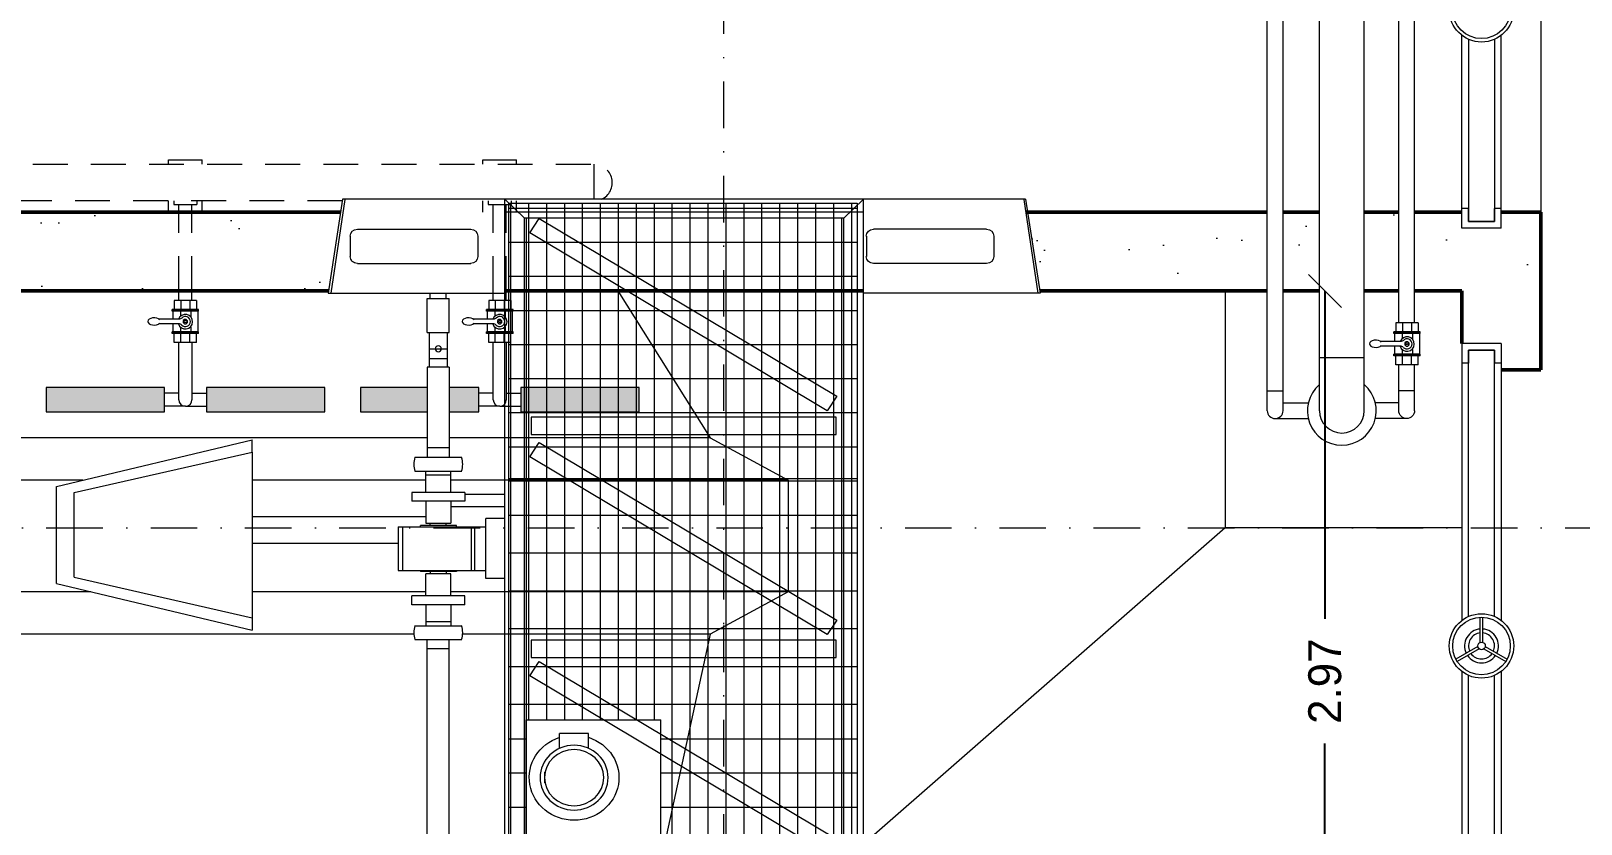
# Model space of a CAD drawing. Extents: x -2884 to -859, y 3232 to 5149.
# Drawn here: x -1777.3 to -1659.5, y 4708.3 to 4768.7 of the extents above; entities that cross this region are included whole.
import ezdxf

# ---------------------------------------------------------------- set-up
doc = ezdxf.new("R2010")
doc.units = 0
doc.header["$MEASUREMENT"] = 0
doc.linetypes.add('DGN Style 2', pattern=[442.02713, 265.216278, -176.810852])
doc.linetypes.add('DGN Style 4', pattern=[707.685435, 353.621704, -176.810852, 0.442027, -176.810852])
doc.layers.get('0').update_dxf_attribs({"linetype": 'CONTINUOUS', "lineweight": 15})
doc.layers.get('DEFPOINTS').update_dxf_attribs({"linetype": 'CONTINUOUS', "lineweight": 15})
for name, color, linetype, lineweight in [('Carroponte', 7, 'CONTINUOUS', 15), ('Muratura', 7, 'CONTINUOUS', 15), ('Paratoie', 7, 'CONTINUOUS', 15), ('Quote e scritte', 252, 'CONTINUOUS', 15), ('Tubazioni', 130, 'CONTINUOUS', 15), ('Tubazioni nascoste', 4, 'DGN Style 2', 15)]:
    doc.layers.add(name, color=color, linetype=linetype, lineweight=lineweight)
doc.dimstyles.new('SASA$0', dxfattribs={"dimtxt": 0.1, "dimasz": 0.1, "dimexe": 0.18, "dimexo": 0.0625, "dimgap": 0.1, "dimtad": 0, "dimzin": 0, "dimdsep": 46, "dimtxsty": 'Standard', "dimblk1": 'OBLIQUE', "dimblk2": 'OBLIQUE', "dimsah": 1, "dimcen": 0.09, "dimse1": 1, "dimse2": 1, "dimadec": 0, "dimazin": 0, "dimtfac": 1, "dimtdec": 4, "dimtofl": 0, "dimtmove": 0, "dimatfit": 3, "dimldrblk": 'OBLIQUE', "dimfxl": 1, "dimtolj": 1, "dimtzin": 0, "dimarcsym": 0})
pattern_1 = [(37.5, (37611.4005, -59850.958), (-0.3149668, 9.63411885), [0, -7.6, 0, -8.5, 0, -8.125]), (7.5, (37611.4, -59850.958), (8.8488835, 14.1107303), [0, -4.1, 0, -6.85, 0, -2.625]), (327.5, (37605.2505, -59850.958), (15.5707093, 0.0282953), [0, -2.5, 0, -9, 0, -11.75]), (317.5, (37605.25, -59850.958), (15.030633, 4.3883778), [0, -1.25, 0, -5.9, 0, -6.75])]

# ---------------------------------------------------------------- blocks, each defined once
blk = doc.blocks.new('_OBLIQUE')
at = {"color": 0, "linetype": 'ByBlock'}
blk.add_line((-0.5, -0.5), (0.5, 0.5), dxfattribs=at)
blk = doc.blocks.new('*D82')
at = {"layer": 'DEFPOINTS', "color": 0, "linetype": 'Continuous', "transparency": 16777216}
for p in [(-1667.66, 4748.88), (-1678.93, 4689.52), (-1666.85, 4689.52)]:
    blk.add_point(p, dxfattribs=at)
at = {"layer": 'Quote e scritte', "color": 0, "linetype": 'Continuous', "lineweight": -2, "transparency": 16777216}
for p, q in [((-1678.93, 4748.88), (-1678.93, 4723.95)), ((-1678.93, 4689.52), (-1678.93, 4714.45))]:
    blk.add_line(p, q, dxfattribs=at)
at = {"layer": 'Quote e scritte', "color": 0, "linetype": 'Continuous', "lineweight": -2, "transparency": 16777216, "xscale": 2.5, "yscale": 2.5, "zscale": 2.5}
for p, rotation in [((-1678.93, 4748.88), 90), ((-1678.93, 4689.52), 270)]:
    blk.add_blockref('_OBLIQUE', p, dxfattribs=dict(at, rotation=rotation))
at = {"layer": 'Quote e scritte', "color": 0, "linetype": 'Continuous', "transparency": 16777216, "insert": (-1678.93, 4719.2), "char_height": 2.5, "attachment_point": 5, "rotation": 90}
blk.add_mtext('\\A1;2.97', dxfattribs=at)
blk = doc.blocks.new('*D87')
at = {"layer": 'DEFPOINTS', "color": 0, "linetype": 'Continuous', "transparency": 16777216}
for p in [(-1662.52, 4784.88), (-1662.52, 4754.88), (-1657.37, 4754.88)]:
    blk.add_point(p, dxfattribs=at)
at = {"layer": 'Quote e scritte', "color": 0, "linetype": 'Continuous', "lineweight": -2, "transparency": 16777216}
for p, q in [((-1657.37, 4784.88), (-1657.37, 4774.01)), ((-1657.37, 4754.88), (-1657.37, 4765.76))]:
    blk.add_line(p, q, dxfattribs=at)
at = {"layer": 'Quote e scritte', "color": 0, "linetype": 'Continuous', "lineweight": -2, "transparency": 16777216, "xscale": 2.5, "yscale": 2.5, "zscale": 2.5}
for p, rotation in [((-1657.37, 4784.88), 90), ((-1657.37, 4754.88), 270)]:
    blk.add_blockref('_OBLIQUE', p, dxfattribs=dict(at, rotation=rotation))
at = {"layer": 'Quote e scritte', "color": 0, "linetype": 'Continuous', "transparency": 16777216, "insert": (-1657.37, 4769.88), "char_height": 2.5, "attachment_point": 5, "rotation": 90}
blk.add_mtext('\\A1;1.50', dxfattribs=at)

msp = doc.modelspace()

# ---------------------------------------------------------------- hatches: boundary and pattern name
at = {"layer": 'Muratura', "linetype": 'Continuous'}
h = msp.add_hatch(dxfattribs=at)
h.set_pattern_fill('AR-SAND', color=256, scale=5)
h.set_pattern_definition(pattern_1)
h.paths.add_polyline_path([(-1868.594, 4754.882), (-1908.52, 4754.882), (-1908.52, 4753.663), (-1911.52, 4753.663), (-1911.52, 4754.882), (-1914.52, 4754.882), (-1914.52, 4744.882), (-1911.52, 4744.882), (-1911.52, 4743.382), (-1911.52, 4742.882), (-1908.52, 4742.882), (-1908.52, 4748.882), (-1868.594, 4748.882)])
h.paths.add_polyline_path([(-1816.026, 4754.882), (-1867.394, 4754.882), (-1867.394, 4748.882), (-1816.026, 4748.882)])
h.paths.add_polyline_path([(-1763.458, 4754.882), (-1814.826, 4754.882), (-1814.826, 4748.882), (-1763.458, 4748.882)])
h.paths.add_polyline_path([(-1753.793, 4754.882), (-1762.258, 4754.882), (-1762.258, 4748.882), (-1754.712, 4748.882)])
h.paths.add_polyline_path([(-1683.313, 4754.882), (-1701.544, 4754.882), (-1700.625, 4748.882), (-1683.313, 4748.882)])
h.paths.add_polyline_path([(-1679.344, 4754.882), (-1682.113, 4754.882), (-1682.113, 4748.882), (-1679.344, 4748.882)])
h.paths.add_polyline_path([(-1673.313, 4754.882), (-1675.944, 4754.882), (-1675.944, 4748.882), (-1673.313, 4748.882)])
h.paths.add_polyline_path([(-1662.52, 4754.882), (-1665.52, 4754.882), (-1665.52, 4753.663), (-1668.52, 4753.663), (-1668.52, 4754.882), (-1672.113, 4754.882), (-1672.113, 4748.882), (-1668.52, 4748.882), (-1668.52, 4744.882), (-1665.52, 4744.882), (-1665.52, 4743.382), (-1665.52, 4742.882), (-1662.52, 4742.882)])
h = msp.add_hatch(dxfattribs=at)
h.set_pattern_fill('AR-SAND', color=256, scale=5)
h.set_pattern_definition(pattern_1)
edge = h.paths.add_edge_path()
edge.add_line((-1728.751, 4654.803), (-1754.671, 4654.803))
edge.add_line((-1754.671, 4654.803), (-1754.671, 4653.689))
edge.add_line((-1754.671, 4653.689), (-1753.307, 4653.689))
edge.add_line((-1753.307, 4653.689), (-1753.307, 4653.533))
edge.add_line((-1753.307, 4653.533), (-1755.899, 4653.533))
edge.add_line((-1755.899, 4653.533), (-1755.899, 4653.29))
edge.add_ellipse((-1755.708, 4653.222), major_axis=(0.191, 0), ratio=0.95, start_angle=90, end_angle=178.55456)
edge.add_line((-1755.899, 4653.227), (-1755.899, 4652.904))
edge.add_line((-1755.899, 4652.904), (-1728.751, 4652.904))
edge.add_line((-1728.751, 4652.904), (-1728.751, 4653.533))
edge.add_line((-1728.751, 4653.533), (-1730.115, 4653.533))
edge.add_line((-1730.115, 4653.533), (-1730.115, 4653.689))
edge.add_line((-1730.115, 4653.689), (-1728.751, 4653.689))
edge.add_line((-1728.751, 4653.689), (-1728.751, 4654.803))
h.paths.add_polyline_path([(-1701.465, 4654.803), (-1724.675, 4654.803), (-1724.675, 4652.904), (-1701.465, 4652.904), (-1701.465, 4653.533), (-1702.83, 4653.533), (-1702.83, 4653.689), (-1701.465, 4653.689)], flags=17)
h.paths.add_polyline_path([(-1662.52, 4673.276), (-1668.52, 4675.639), (-1668.52, 4658.882), (-1701.347, 4658.882), (-1701.693, 4656.618), (-1724.675, 4656.618), (-1724.675, 4655.866), (-1701.465, 4655.866), (-1701.465, 4656.54), (-1700.101, 4656.54), (-1700.101, 4653.689), (-1698.737, 4653.689), (-1698.737, 4653.533), (-1701.329, 4653.533), (-1701.329, 4652.904), (-1662.52, 4652.904)])
h.paths.add_polyline_path([(-1639.52, 4742.893), (-1630.366, 4742.893), (-1630.366, 4748.893), (-1642.52, 4748.893), (-1642.52, 4748.393), (-1642.52, 4746.893), (-1645.52, 4746.893), (-1645.52, 4694.904), (-1662.52, 4694.882), (-1662.52, 4700.882), (-1665.52, 4700.882), (-1665.52, 4700.382), (-1665.52, 4698.882), (-1668.52, 4698.882), (-1668.52, 4675.639), (-1662.52, 4673.276), (-1662.52, 4688.882), (-1639.52, 4688.882)])
h.paths.add_polyline_path([(-1664.998, 4676.484), (-1664.998, 4682.817), (-1667.998, 4682.817), (-1667.998, 4676.484)], flags=24)
at = {"layer": 'Tubazioni', "linetype": 'Continuous'}
h = msp.add_hatch(dxfattribs=at)
h.set_pattern_fill('DOTS', color=256, scale=10)
h.paths.add_polyline_path([(-1862.846, 4741.532), (-1871.846, 4741.532), (-1871.846, 4739.692), (-1862.846, 4739.692)])
h.paths.add_polyline_path([(-1850.657, 4741.532), (-1859.657, 4741.532), (-1859.657, 4739.692), (-1850.657, 4739.692)])
h.paths.add_polyline_path([(-1838.933, 4741.532), (-1847.933, 4741.532), (-1847.933, 4739.692), (-1838.933, 4739.692)])
h.paths.add_polyline_path([(-1826.745, 4741.532), (-1835.745, 4741.532), (-1835.745, 4739.692), (-1826.745, 4739.692)])
h.paths.add_polyline_path([(-1815.02, 4741.532), (-1824.02, 4741.532), (-1824.02, 4739.692), (-1815.02, 4739.692)])
h.paths.add_polyline_path([(-1802.832, 4741.532), (-1811.832, 4741.532), (-1811.832, 4739.692), (-1802.832, 4739.692)])
h.paths.add_polyline_path([(-1791.107, 4741.532), (-1800.107, 4741.532), (-1800.107, 4739.692), (-1791.107, 4739.692)])
h.paths.add_polyline_path([(-1778.919, 4741.532), (-1787.919, 4741.532), (-1787.919, 4739.692), (-1778.919, 4739.692)])
h.paths.add_polyline_path([(-1767.195, 4741.532), (-1776.195, 4741.532), (-1776.195, 4739.692), (-1767.195, 4739.692)])
h.paths.add_polyline_path([(-1755.006, 4741.532), (-1764.006, 4741.532), (-1764.006, 4739.692), (-1755.006, 4739.692)])
h.paths.add_polyline_path([(-1747.205, 4741.532), (-1752.282, 4741.532), (-1752.282, 4739.692), (-1747.205, 4739.692)])
h.paths.add_polyline_path([(-1743.282, 4741.532), (-1745.541, 4741.532), (-1745.541, 4739.692), (-1743.282, 4739.692)])
h.paths.add_polyline_path([(-1739.811, 4741.532), (-1740.094, 4741.532), (-1740.094, 4739.692), (-1739.811, 4739.692)])
h.paths.add_polyline_path([(-1739.674, 4741.532), (-1739.811, 4741.532), (-1739.811, 4739.692), (-1739.674, 4739.692)])
h.paths.add_polyline_path([(-1739.509, 4741.532), (-1739.674, 4741.532), (-1739.674, 4739.692), (-1739.509, 4739.692)])
h.paths.add_polyline_path([(-1738.144, 4741.532), (-1739.509, 4741.532), (-1739.509, 4739.692), (-1738.144, 4739.692)])
h.paths.add_polyline_path([(-1736.78, 4741.532), (-1738.144, 4741.532), (-1738.144, 4739.692), (-1736.78, 4739.692)])
h.paths.add_polyline_path([(-1735.416, 4741.532), (-1736.78, 4741.532), (-1736.78, 4739.692), (-1735.416, 4739.692)])
h.paths.add_polyline_path([(-1734.052, 4741.532), (-1735.416, 4741.532), (-1735.416, 4739.692), (-1734.052, 4739.692)])
h.paths.add_polyline_path([(-1732.687, 4741.532), (-1734.052, 4741.532), (-1734.052, 4739.692), (-1732.687, 4739.692)])
h.paths.add_polyline_path([(-1731.323, 4741.532), (-1732.687, 4741.532), (-1732.687, 4739.692), (-1731.323, 4739.692)])
h.paths.add_polyline_path([(-1731.094, 4741.532), (-1731.323, 4741.532), (-1731.323, 4739.692), (-1731.094, 4739.692)])

# ---------------------------------------------------------------- linework, layer by layer
at = {"layer": 'Carroponte', "extrusion": (0, 0, -1)}
for p, q in [((-1753.644, 4755.856), (-1754.736, 4748.727)), ((-1753.481, 4755.83), (-1754.545, 4748.727)), ((-1701.693, 4755.856), (-1753.644, 4755.856)), ((-1741.311, 4656.618), (-1741.311, 4755.856)), ((-1739.811, 4754.43), (-1741.311, 4755.856)), ((-1740.999, 4755.183), (-1714.519, 4755.183)), ((-1740.873, 4755.562), (-1740.873, 4657.116)), ((-1739.509, 4755.562), (-1739.509, 4716.267)), ((-1738.144, 4755.562), (-1738.144, 4716.267)), ((-1736.78, 4755.562), (-1736.78, 4716.267)), ((-1735.416, 4755.562), (-1735.416, 4716.267)), ((-1734.052, 4755.562), (-1734.052, 4716.267)), ((-1732.687, 4755.562), (-1732.687, 4716.267)), ((-1731.323, 4755.562), (-1731.323, 4716.267)), ((-1729.959, 4755.562), (-1729.959, 4716.267)), ((-1728.595, 4755.562), (-1728.595, 4657.116)), ((-1727.23, 4755.562), (-1727.23, 4657.116)), ((-1725.866, 4755.562), (-1725.866, 4657.116)), ((-1724.502, 4755.562), (-1724.502, 4657.116)), ((-1723.138, 4755.562), (-1723.138, 4657.116)), ((-1721.773, 4755.562), (-1721.773, 4657.116)), ((-1720.409, 4755.562), (-1720.409, 4657.116)), ((-1719.045, 4755.562), (-1719.045, 4657.116)), ((-1717.681, 4755.562), (-1717.681, 4657.116)), ((-1716.316, 4755.562), (-1716.316, 4657.116)), ((-1715.527, 4754.43), (-1714.026, 4755.856)), ((-1714.952, 4755.562), (-1714.952, 4657.116)), ((-1714.026, 4656.618), (-1714.026, 4755.856)), ((-1701.83, 4755.83), (-1700.766, 4748.727)), ((-1701.693, 4755.856), (-1700.602, 4748.727)), ((-1752.526, 4753.575), (-1743.903, 4753.575)), ((-1739.811, 4656.618), (-1739.811, 4754.43)), ((-1715.527, 4754.43), (-1739.811, 4754.43)), ((-1715.527, 4656.618), (-1715.527, 4754.43)), ((-1704.667, 4753.575), (-1713.262, 4753.575)), ((-1753.071, 4753.056), (-1753.071, 4751.501)), ((-1743.358, 4753.056), (-1743.358, 4751.501)), ((-1740.999, 4752.591), (-1714.519, 4752.591)), ((-1713.808, 4753.056), (-1713.808, 4751.501)), ((-1704.122, 4753.056), (-1704.122, 4751.501)), ((-1752.526, 4750.983), (-1743.903, 4750.983)), ((-1740.999, 4749.998), (-1714.519, 4749.998)), ((-1704.667, 4750.983), (-1713.262, 4750.983)), ((-1754.736, 4748.727), (-1741.311, 4748.727)), ((-1747.205, 4748.313), (-1745.541, 4748.313)), ((-1747.205, 4745.721), (-1747.205, 4748.313)), ((-1746.987, 4748.313), (-1746.987, 4748.727)), ((-1745.759, 4748.313), (-1745.759, 4748.727)), ((-1745.541, 4745.721), (-1745.541, 4748.313)), ((-1700.602, 4748.727), (-1714.026, 4748.727)), ((-1740.999, 4747.406), (-1714.519, 4747.406)), ((-1747.205, 4745.721), (-1745.541, 4745.721)), ((-1747.041, 4743.751), (-1747.041, 4745.721)), ((-1745.677, 4743.751), (-1745.677, 4745.721)), ((-1747.041, 4744.476), (-1745.677, 4744.476)), ((-1740.999, 4744.814), (-1714.519, 4744.814)), ((-1747.205, 4743.103), (-1745.541, 4743.103)), ((-1747.205, 4743.077), (-1747.205, 4736.236)), ((-1747.041, 4743.751), (-1745.677, 4743.751)), ((-1747.041, 4743.103), (-1747.041, 4743.751)), ((-1745.677, 4743.103), (-1745.677, 4743.751)), ((-1745.541, 4743.077), (-1745.541, 4736.236)), ((-1740.999, 4742.222), (-1714.519, 4742.222)), ((-1740.999, 4739.63), (-1714.519, 4739.63)), ((-1775.418, 4734.015), (-1760.52, 4737.553)), ((-1760.52, 4736.621), (-1760.52, 4737.553)), ((-1740.999, 4737.038), (-1714.519, 4737.038)), ((-1774.054, 4733.559), (-1760.52, 4736.624)), ((-1760.52, 4736.621), (-1760.52, 4724.801)), ((-1748.16, 4736.236), (-1744.586, 4736.236)), ((-1745.541, 4736.941), (-1747.205, 4736.941)), ((-1748.16, 4735.178), (-1744.586, 4735.178)), ((-1747.314, 4733.561), (-1747.314, 4735.178)), ((-1745.404, 4734.867), (-1747.314, 4734.867)), ((-1745.404, 4733.561), (-1745.404, 4735.178)), ((-1775.418, 4726.624), (-1775.418, 4734.015)), ((-1774.054, 4727.101), (-1774.054, 4733.559)), ((-1744.34, 4733.561), (-1748.378, 4733.561)), ((-1748.378, 4733.561), (-1748.378, 4732.897)), ((-1744.34, 4733.561), (-1744.34, 4732.897)), ((-1740.999, 4734.62), (-1714.519, 4734.62)), ((-1740.999, 4734.446), (-1714.519, 4734.446)), ((-1744.34, 4732.897), (-1748.378, 4732.897)), ((-1747.314, 4732.897), (-1747.314, 4731.218)), ((-1745.404, 4732.897), (-1745.404, 4731.218)), ((-1745.404, 4732.483), (-1741.311, 4732.483)), ((-1744.34, 4733.416), (-1741.311, 4733.416)), ((-1760.52, 4731.725), (-1747.314, 4731.725)), ((-1747.314, 4731.218), (-1745.404, 4731.218)), ((-1745.759, 4731.197), (-1746.987, 4731.197)), ((-1746.987, 4731.052), (-1746.987, 4731.197)), ((-1745.759, 4731.052), (-1745.759, 4731.197)), ((-1742.757, 4727.008), (-1742.757, 4731.57)), ((-1741.311, 4731.57), (-1742.757, 4731.57)), ((-1740.999, 4731.841), (-1714.519, 4731.841)), ((-1749.415, 4730.948), (-1742.757, 4730.948)), ((-1749.415, 4730.948), (-1749.415, 4727.63)), ((-1749.088, 4730.948), (-1749.088, 4727.63)), ((-1744.995, 4731.052), (-1747.723, 4731.052)), ((-1747.723, 4730.969), (-1747.723, 4731.052)), ((-1744.995, 4730.969), (-1744.995, 4731.052)), ((-1743.876, 4730.948), (-1743.876, 4727.63)), ((-1743.603, 4730.948), (-1743.603, 4727.63)), ((-1760.52, 4729.696), (-1749.415, 4729.696)), ((-1740.999, 4728.961), (-1714.519, 4728.961)), ((-1749.415, 4727.63), (-1742.757, 4727.63)), ((-1747.723, 4727.63), (-1747.723, 4727.547)), ((-1744.995, 4727.63), (-1744.995, 4727.547)), ((-1775.418, 4726.624), (-1760.52, 4723.086)), ((-1774.054, 4727.101), (-1760.52, 4724.007)), ((-1744.995, 4727.547), (-1747.723, 4727.547)), ((-1745.404, 4727.361), (-1747.314, 4727.361)), ((-1747.314, 4725.681), (-1747.314, 4727.361)), ((-1746.987, 4727.547), (-1746.987, 4727.361)), ((-1745.759, 4727.361), (-1746.987, 4727.361)), ((-1745.759, 4727.547), (-1745.759, 4727.361)), ((-1745.404, 4725.681), (-1745.404, 4727.361)), ((-1741.311, 4727.008), (-1742.757, 4727.008)), ((-1744.34, 4725.681), (-1748.378, 4725.681)), ((-1748.378, 4725.017), (-1748.378, 4725.681)), ((-1744.34, 4725.017), (-1744.34, 4725.681)), ((-1740.999, 4726.082), (-1714.519, 4726.082)), ((-1760.52, 4724.801), (-1760.52, 4723.086)), ((-1744.34, 4725.017), (-1748.378, 4725.017)), ((-1747.314, 4725.017), (-1747.314, 4723.421)), ((-1745.404, 4725.017), (-1745.404, 4723.421)), ((-1748.16, 4723.421), (-1744.586, 4723.421)), ((-1745.404, 4723.711), (-1747.314, 4723.711)), ((-1740.999, 4723.203), (-1714.519, 4723.203)), ((-1748.16, 4722.363), (-1744.586, 4722.363)), ((-1747.205, 4681.886), (-1747.205, 4722.363)), ((-1745.541, 4681.524), (-1745.541, 4722.363)), ((-1745.541, 4721.658), (-1747.205, 4721.658)), ((-1740.999, 4720.323), (-1714.519, 4720.323)), ((-1740.999, 4717.444), (-1714.519, 4717.444)), ((-1739.674, 4716.267), (-1729.442, 4716.267)), ((-1739.674, 4704.084), (-1739.674, 4716.267)), ((-1729.442, 4704.084), (-1729.442, 4716.267)), ((-1740.999, 4714.812), (-1739.674, 4714.812)), ((-1734.954, 4715.23), (-1737.137, 4715.23)), ((-1737.137, 4714.089), (-1737.137, 4715.23)), ((-1734.954, 4714.089), (-1734.954, 4715.23)), ((-1729.442, 4714.812), (-1714.519, 4714.812)), ((-1738.255, 4711.471), (-1738.255, 4712.275)), ((-1740.999, 4712.22), (-1739.674, 4712.22)), ((-1729.442, 4712.22), (-1714.519, 4712.22)), ((-1740.999, 4709.628), (-1739.674, 4709.628)), ((-1729.442, 4709.628), (-1714.519, 4709.628))]:
    msp.add_line(p, q, dxfattribs=at)
at = {"layer": 'Carroponte', "extrusion": (0, 0, -1), "flags": 128}
for points in [[(1740.999, 4755.562), (1714.519, 4755.562), (1714.519, 4657.116), (1740.999, 4657.116)], [(1716.778, 4739.775), (1739.414, 4753.294), (1738.688, 4754.391), (1716.052, 4740.873)], [(1739.305, 4737.975), (1716.117, 4737.975), (1716.117, 4739.271), (1739.305, 4739.271)], [(1716.778, 4722.746), (1739.414, 4736.264), (1738.688, 4737.362), (1716.052, 4723.843)], [(1739.305, 4721.011), (1716.117, 4721.011), (1716.117, 4722.308), (1739.305, 4722.308)], [(1716.778, 4706.094), (1739.414, 4719.612), (1738.688, 4720.709), (1716.052, 4707.191)]]:
    msp.add_lwpolyline(points, close=True, dxfattribs=at)
msp.add_lwpolyline([(1739.674, 4754.43), (1739.674, 4703.67), (1739.674, 4703.67), (1739.674, 4666.727), (1739.674, 4666.727), (1739.674, 4656.747), (1715.663, 4656.747), (1715.663, 4754.43)], dxfattribs=at)
at = {"layer": 'Carroponte', "extrusion": (0, 0, -1)}
for centre, major_axis, start_param, end_param in [((-1752.521, 4753.058), (0.546, 0), 3.1415927, 4.712389), ((-1743.91, 4753.058), (0.546, 0), -1.5707963, 0), ((-1713.271, 4753.058), (0.546, 0), 3.1415927, 4.712389), ((-1704.66, 4753.058), (0.546, 0), -1.5707963, 0), ((-1752.521, 4751.502), (0.546, 0), 1.5707963, 3.1415927), ((-1743.91, 4751.502), (0.546, 0), 0, 1.5707963), ((-1713.271, 4751.502), (0.546, 0), 1.5707963, 3.1415927), ((-1704.66, 4751.502), (0.546, 0), 0, 1.5707963), ((-1736.04, 4711.861), (3.411, 0), -1.2450668, 4.3866595)]:
    msp.add_ellipse(centre, major_axis=major_axis, ratio=0.95, start_param=start_param, end_param=end_param, dxfattribs=at)
for centre, major_axis in [((-1746.372, 4744.485), (-0.232, 0)), ((-1736.04, 4711.861), (2.592, 0)), ((-1736.04, 4711.861), (2.251, 0))]:
    msp.add_ellipse(centre, major_axis=major_axis, ratio=0.95, dxfattribs=at)
at = {"layer": 'Carroponte'}
for centre, start_param, end_param in [((-1745.23, 4735.699), -0.234045, 0.234045), ((-1747.513, 4735.699), 2.9075476, 3.3756377), ((-1745.23, 4722.896), -0.234045, 0.234045), ((-1747.513, 4722.896), 2.9075476, 3.3756377)]:
    msp.add_ellipse(centre, major_axis=(-3.002, 0), ratio=0.76, start_param=start_param, end_param=end_param, dxfattribs=at)
at = {"layer": 'Muratura', "ltscale": 0.0001}
for p, q in [((-1766.891, 4758.529), (-1766.891, 4758.86)), ((-1766.891, 4758.86), (-1764.322, 4758.86)), ((-1764.322, 4758.529), (-1764.322, 4758.86)), ((-1742.978, 4758.529), (-1742.978, 4758.86)), ((-1742.978, 4758.86), (-1740.409, 4758.86)), ((-1740.409, 4758.529), (-1740.409, 4758.86)), ((-1766.891, 4754.882), (-1766.891, 4755.729)), ((-1764.322, 4754.882), (-1764.322, 4755.729)), ((-1742.978, 4754.882), (-1742.978, 4755.729)), ((-1740.409, 4754.882), (-1740.409, 4755.729))]:
    msp.add_line(p, q, dxfattribs=at)
at = {"layer": 'Muratura', "linetype": 'Continuous', "lineweight": 50}
for p, q in [((-1753.793, 4754.882), (-1908.52, 4754.882)), ((-1683.313, 4754.882), (-1701.688, 4754.882)), ((-1679.344, 4754.882), (-1682.113, 4754.882)), ((-1673.313, 4754.882), (-1675.944, 4754.882)), ((-1668.52, 4754.882), (-1672.113, 4754.882)), ((-1662.52, 4754.882), (-1665.52, 4754.882)), ((-1662.52, 4754.882), (-1662.52, 4742.882)), ((-1754.712, 4748.882), (-1908.52, 4748.882)), ((-1714.026, 4748.882), (-1741.311, 4748.882)), ((-1683.313, 4748.882), (-1700.625, 4748.882)), ((-1679.344, 4748.882), (-1682.113, 4748.882)), ((-1673.313, 4748.882), (-1675.944, 4748.882)), ((-1668.52, 4748.882), (-1672.113, 4748.882)), ((-1665.52, 4742.882), (-1662.52, 4742.882))]:
    msp.add_line(p, q, dxfattribs=at)
at = {"layer": 'Muratura', "linetype": 'Continuous'}
for p, q in [((-1714.026, 4754.882), (-1741.311, 4754.882)), ((-1732.708, 4748.904), (-1725.677, 4737.715)), ((-1686.52, 4748.882), (-1686.52, 4730.882)), ((-1747.205, 4737.715), (-1895.831, 4737.715)), ((-1725.677, 4737.715), (-1745.541, 4737.715)), ((-1725.677, 4737.715), (-1719.766, 4734.493)), ((-1773.406, 4734.493), (-1868.52, 4734.493)), ((-1747.314, 4734.493), (-1760.52, 4734.493)), ((-1719.766, 4734.493), (-1745.404, 4734.493)), ((-1719.766, 4734.493), (-1719.766, 4726)), ((-1732.708, 4690.517), (-1686.52, 4730.882)), ((-1686.52, 4730.882), (-1668.52, 4730.882)), ((-1772.788, 4726), (-1868.52, 4726)), ((-1747.314, 4726), (-1760.52, 4726)), ((-1719.766, 4726), (-1745.404, 4726)), ((-1719.766, 4726), (-1725.677, 4722.778)), ((-1748.229, 4722.778), (-1895.831, 4722.778)), ((-1725.677, 4722.778), (-1744.515, 4722.778)), ((-1725.677, 4722.778), (-1732.708, 4690.517))]:
    msp.add_line(p, q, dxfattribs=at)
at = {"layer": 'Muratura', "linetype": 'Continuous', "lineweight": 50}
msp.add_lwpolyline([(-1668.52, 4744.882), (-1668.52, 4748.882)], dxfattribs=at)
at = {"layer": 'Paratoie', "linetype": 'Continuous'}
for p, q in [((-1668.52, 4755.163), (-1668.52, 4768.334)), ((-1665.52, 4755.163), (-1665.52, 4768.334)), ((-1665.52, 4753.663), (-1668.52, 4753.663)), ((-1665.52, 4744.882), (-1668.52, 4744.882)), ((-1668.52, 4743.382), (-1668.52, 4723.821)), ((-1665.52, 4743.382), (-1665.52, 4723.821)), ((-1667.117, 4722.154), (-1667.117, 4724.07)), ((-1666.923, 4722.154), (-1666.923, 4724.07)), ((-1667.304, 4721.829), (-1668.964, 4720.872)), ((-1666.736, 4721.829), (-1665.077, 4720.871)), ((-1667.208, 4721.662), (-1668.867, 4720.704)), ((-1666.832, 4721.662), (-1665.173, 4720.704)), ((-1668.52, 4719.943), (-1668.52, 4700.382)), ((-1665.52, 4719.943), (-1665.52, 4700.382))]:
    msp.add_line(p, q, dxfattribs=at)
at = {"layer": 'Paratoie'}
for p, q in [((-1668.02, 4768.034), (-1668.02, 4754.163)), ((-1666.02, 4768.034), (-1666.02, 4754.163)), ((-1668.52, 4753.663), (-1668.52, 4755.163)), ((-1668.02, 4755.163), (-1668.52, 4755.163)), ((-1668.02, 4754.163), (-1668.02, 4755.163)), ((-1666.02, 4754.163), (-1666.02, 4755.163)), ((-1665.52, 4755.163), (-1666.02, 4755.163)), ((-1665.52, 4753.663), (-1665.52, 4755.163)), ((-1668.02, 4754.163), (-1666.02, 4754.163)), ((-1666.02, 4754.163), (-1668.02, 4754.163)), ((-1668.52, 4744.882), (-1668.52, 4743.382)), ((-1668.02, 4744.382), (-1666.02, 4744.382)), ((-1666.02, 4744.382), (-1668.02, 4744.382)), ((-1668.02, 4744.382), (-1668.02, 4743.382)), ((-1668.02, 4724.12), (-1668.02, 4744.382)), ((-1666.02, 4744.382), (-1666.02, 4743.382)), ((-1666.02, 4724.12), (-1666.02, 4744.382)), ((-1665.52, 4744.882), (-1665.52, 4743.382)), ((-1668.02, 4743.382), (-1668.52, 4743.382)), ((-1665.52, 4743.382), (-1666.02, 4743.382)), ((-1668.02, 4699.382), (-1668.02, 4719.644)), ((-1666.02, 4699.382), (-1666.02, 4719.644))]:
    msp.add_line(p, q, dxfattribs=at)
at = {"layer": 'Paratoie', "linetype": 'Continuous'}
for centre, radius in [((-1667.02, 4770.272), 2.451), ((-1667.02, 4770.272), 2.19), ((-1667.02, 4721.882), 2.451), ((-1667.02, 4721.882), 2.19), ((-1667.02, 4721.882), 0.289)]:
    msp.add_circle(centre, radius, dxfattribs=at)
for radius, start, end in [(1.288, 94.30378, 205.69339), (0.989, 95.60889, 204.38732), (1.288, 334.30456, 85.69413), (0.989, 335.61001, 84.38819), (1.288, 214.30278, 325.69518), (0.989, 215.60765, 324.38967)]:
    msp.add_arc((-1667.02, 4721.882), radius, start, end, dxfattribs=at)
at = {"layer": 'Quote e scritte', "linetype": 'DGN Style 4', "ltscale": 0.01}
for p, q in [((-1724.675, 4922.606), (-1724.675, 4723.428)), ((-1955.493, 4730.853), (-1775.418, 4730.853)), ((-1775.418, 4730.853), (-1652.957, 4730.853)), ((-1724.675, 4723.428), (-1724.675, 4609.941))]:
    msp.add_line(p, q, dxfattribs=at)
at = {"layer": 'Tubazioni'}
for p, q in [((-1679.344, 4739.773), (-1679.344, 4923.216)), ((-1675.944, 4739.773), (-1675.944, 4923.216)), ((-1683.313, 4739.773), (-1683.313, 4890.503)), ((-1682.113, 4739.773), (-1682.113, 4890.503)), ((-1673.313, 4746.46), (-1673.313, 4890.503)), ((-1672.113, 4746.46), (-1672.113, 4890.503)), ((-1673.527, 4746.46), (-1673.527, 4745.774)), ((-1671.846, 4746.46), (-1673.527, 4746.46)), ((-1673.035, 4746.432), (-1673.035, 4745.774)), ((-1672.339, 4746.432), (-1672.339, 4745.774)), ((-1671.846, 4746.46), (-1671.846, 4745.774)), ((-1671.675, 4745.775), (-1673.698, 4745.774)), ((-1673.698, 4745.65), (-1673.698, 4745.774)), ((-1671.675, 4745.712), (-1673.698, 4745.712)), ((-1671.675, 4745.65), (-1673.698, 4745.65)), ((-1673.636, 4745.65), (-1673.636, 4745.08)), ((-1673.066, 4745.65), (-1673.066, 4745.272)), ((-1672.276, 4745.65), (-1672.276, 4745.217)), ((-1671.737, 4745.65), (-1671.737, 4744.065)), ((-1671.675, 4745.65), (-1671.675, 4745.775)), ((-1673.193, 4744.69), (-1674.697, 4744.69)), ((-1673.185, 4745.033), (-1674.69, 4745.033)), ((-1673.636, 4744.63), (-1673.636, 4744.065)), ((-1673.066, 4744.443), (-1673.066, 4744.065)), ((-1672.276, 4744.43), (-1672.276, 4744.065)), ((-1675.968, 4743.803), (-1679.328, 4743.803)), ((-1671.675, 4744.065), (-1673.698, 4744.065)), ((-1673.698, 4743.94), (-1673.698, 4744.065)), ((-1671.675, 4744.002), (-1673.698, 4744.002)), ((-1671.675, 4743.94), (-1673.698, 4743.94)), ((-1673.527, 4743.254), (-1673.527, 4743.94)), ((-1671.846, 4743.254), (-1673.527, 4743.254)), ((-1673.316, 4739.773), (-1673.316, 4743.254)), ((-1673.035, 4743.282), (-1673.035, 4743.94)), ((-1672.339, 4743.282), (-1672.339, 4743.94)), ((-1672.116, 4739.773), (-1672.116, 4743.254)), ((-1671.846, 4743.254), (-1671.846, 4743.94)), ((-1671.675, 4743.94), (-1671.675, 4744.065)), ((-1683.316, 4741.293), (-1682.116, 4741.293)), ((-1672.116, 4741.293), (-1673.316, 4741.293)), ((-1682.116, 4740.373), (-1680.194, 4740.373)), ((-1673.313, 4740.373), (-1675.094, 4740.373)), ((-1682.716, 4739.173), (-1680.194, 4739.173)), ((-1672.716, 4739.173), (-1675.094, 4739.173))]:
    msp.add_line(p, q, dxfattribs=at)
at = {"layer": 'Tubazioni', "linetype": 'Continuous'}
for p, q in [((-1662.52, 4784.882), (-1662.52, 4754.882)), ((-1766.106, 4741.112), (-1767.195, 4741.112)), ((-1765.106, 4741.112), (-1764.006, 4741.112)), ((-1742.194, 4741.112), (-1743.282, 4741.112)), ((-1741.194, 4741.112), (-1740.094, 4741.112)), ((-1765.606, 4740.112), (-1767.195, 4740.112)), ((-1765.606, 4740.112), (-1764.006, 4740.112)), ((-1741.694, 4740.112), (-1743.282, 4740.112)), ((-1741.694, 4740.112), (-1740.094, 4740.112))]:
    msp.add_line(p, q, dxfattribs=at)
at = {"layer": 'Tubazioni', "extrusion": (0, 0, -1)}
for p, q in [((-1766.106, 4748.159), (-1766.106, 4748.882)), ((-1765.106, 4748.159), (-1765.106, 4748.882)), ((-1742.194, 4748.159), (-1742.194, 4748.882)), ((-1741.194, 4748.159), (-1741.194, 4748.882)), ((-1766.447, 4748.159), (-1766.447, 4747.473)), ((-1764.766, 4748.159), (-1766.447, 4748.159)), ((-1765.954, 4748.131), (-1765.954, 4747.473)), ((-1765.259, 4748.131), (-1765.259, 4747.473)), ((-1764.766, 4748.159), (-1764.766, 4747.473)), ((-1742.534, 4748.159), (-1742.534, 4747.473)), ((-1740.853, 4748.159), (-1742.534, 4748.159)), ((-1742.042, 4748.131), (-1742.042, 4747.473)), ((-1741.346, 4748.131), (-1741.346, 4747.473)), ((-1740.853, 4748.159), (-1740.853, 4747.473)), ((-1766.105, 4746.732), (-1767.61, 4746.732)), ((-1766.618, 4747.349), (-1766.618, 4747.473)), ((-1764.595, 4747.473), (-1766.618, 4747.473)), ((-1764.595, 4747.411), (-1766.618, 4747.411)), ((-1764.595, 4747.349), (-1766.618, 4747.349)), ((-1766.556, 4747.349), (-1766.556, 4746.779)), ((-1765.986, 4747.349), (-1765.986, 4746.97)), ((-1765.196, 4747.349), (-1765.196, 4746.915)), ((-1764.657, 4747.349), (-1764.657, 4745.764)), ((-1764.595, 4747.349), (-1764.595, 4747.473)), ((-1742.192, 4746.732), (-1743.697, 4746.732)), ((-1742.705, 4747.349), (-1742.705, 4747.473)), ((-1740.682, 4747.473), (-1742.705, 4747.473)), ((-1740.682, 4747.411), (-1742.705, 4747.411)), ((-1740.682, 4747.349), (-1742.705, 4747.349)), ((-1742.643, 4747.349), (-1742.643, 4746.779)), ((-1742.073, 4747.349), (-1742.073, 4746.97)), ((-1741.284, 4747.349), (-1741.283, 4746.915)), ((-1740.744, 4747.349), (-1740.744, 4745.764)), ((-1740.682, 4747.349), (-1740.682, 4747.473)), ((-1766.112, 4746.389), (-1767.617, 4746.389)), ((-1764.595, 4745.764), (-1766.618, 4745.763)), ((-1766.618, 4745.639), (-1766.618, 4745.763)), ((-1764.595, 4745.701), (-1766.618, 4745.701)), ((-1764.595, 4745.639), (-1766.618, 4745.639)), ((-1766.556, 4746.328), (-1766.556, 4745.763)), ((-1766.447, 4744.953), (-1766.447, 4745.639)), ((-1765.986, 4746.142), (-1765.986, 4745.763)), ((-1765.954, 4744.975), (-1765.954, 4745.639)), ((-1765.258, 4744.975), (-1765.258, 4745.639)), ((-1765.196, 4746.128), (-1765.196, 4745.764)), ((-1764.766, 4744.953), (-1764.766, 4745.639)), ((-1764.595, 4745.639), (-1764.595, 4745.764)), ((-1742.2, 4746.389), (-1743.704, 4746.389)), ((-1740.682, 4745.764), (-1742.705, 4745.763)), ((-1742.705, 4745.639), (-1742.705, 4745.763)), ((-1740.682, 4745.701), (-1742.705, 4745.701)), ((-1740.682, 4745.639), (-1742.705, 4745.639)), ((-1742.643, 4746.328), (-1742.643, 4745.763)), ((-1742.534, 4744.953), (-1742.534, 4745.639)), ((-1742.073, 4746.142), (-1742.073, 4745.763)), ((-1742.042, 4744.975), (-1742.042, 4745.639)), ((-1741.346, 4744.975), (-1741.346, 4745.639)), ((-1741.283, 4746.128), (-1741.283, 4745.764)), ((-1740.853, 4744.953), (-1740.853, 4745.639)), ((-1740.682, 4745.639), (-1740.682, 4745.764)), ((-1764.766, 4744.953), (-1766.447, 4744.953)), ((-1766.106, 4740.612), (-1766.106, 4744.953)), ((-1765.106, 4744.953), (-1765.106, 4740.612)), ((-1740.853, 4744.953), (-1742.534, 4744.953)), ((-1742.194, 4740.612), (-1742.194, 4744.953)), ((-1741.194, 4744.953), (-1741.194, 4740.612))]:
    msp.add_line(p, q, dxfattribs=at)
at = {"layer": 'Tubazioni', "extrusion": (0, 0, -1), "flags": 128}
for points in [[(1765.539, 4746.391), (1765.442, 4746.488), (1765.441, 4746.624), (1765.538, 4746.721), (1765.674, 4746.721), (1765.771, 4746.625), (1765.771, 4746.488), (1765.675, 4746.391)], [(1741.626, 4746.391), (1741.529, 4746.488), (1741.529, 4746.624), (1741.625, 4746.721), (1741.761, 4746.721), (1741.858, 4746.625), (1741.859, 4746.488), (1741.762, 4746.391)]]:
    msp.add_lwpolyline(points, close=True, dxfattribs=at)
at = {"layer": 'Tubazioni', "flags": 128}
msp.add_lwpolyline([(-1672.619, 4744.692), (-1672.522, 4744.789), (-1672.522, 4744.925), (-1672.618, 4745.022), (-1672.754, 4745.022), (-1672.851, 4744.926), (-1672.852, 4744.789), (-1672.755, 4744.693)], close=True, dxfattribs=at)
at = {"layer": 'Tubazioni', "linetype": 'Continuous'}
for points in [[(-1776.195, 4739.692), (-1767.195, 4739.692), (-1767.195, 4741.532), (-1776.195, 4741.532)], [(-1764.006, 4739.692), (-1755.006, 4739.692), (-1755.006, 4741.532), (-1764.006, 4741.532)], [(-1740.094, 4739.692), (-1731.094, 4739.692), (-1731.094, 4741.532), (-1740.094, 4741.532)]]:
    msp.add_lwpolyline(points, close=True, dxfattribs=at)
for points in [[(-1747.205, 4741.532), (-1752.282, 4741.532), (-1752.282, 4739.692), (-1747.205, 4739.692)], [(-1745.541, 4739.692), (-1743.282, 4739.692), (-1743.282, 4741.532), (-1745.541, 4741.532)]]:
    msp.add_lwpolyline(points, dxfattribs=at)
at = {"layer": 'Tubazioni', "extrusion": (0, 0, -1)}
for centre in [(1765.606, 4746.556), (1741.694, 4746.556)]:
    msp.add_circle(centre, 0.0817, dxfattribs=at)
at = {"layer": 'Tubazioni'}
msp.add_circle((-1672.687, 4744.857), 0.0817, dxfattribs=at)
for centre, radius, start, end in [((-1765.606, 4746.545), 0.554, 196.35823, 160.27205), ((-1765.606, 4746.556), 0.385, 223.40742, 135.65801), ((-1741.694, 4746.545), 0.554, 196.35823, 160.27205), ((-1741.694, 4746.556), 0.385, 223.40742, 135.65801), ((-1766.112, 4746.078), 0.311, 43.40742, 90.00154), ((-1742.2, 4746.078), 0.311, 43.40742, 90.00154), ((-1672.687, 4744.846), 0.554, 196.35823, 160.27205), ((-1673.193, 4744.379), 0.311, 43.40742, 90.00154), ((-1672.687, 4744.857), 0.385, 223.40742, 135.65801), ((-1677.644, 4739.773), 2.62, 131.17176, 48.99881), ((-1682.716, 4739.773), 0.6, 180, 0), ((-1677.644, 4739.773), 1.7, 180, 359.99978)]:
    msp.add_arc(centre, radius, start, end, dxfattribs=at)
at = {"layer": 'Tubazioni', "extrusion": (0, 0, -1)}
for centre, radius, start, end in [((1766.105, 4747.043), 0.311, 224.34199, 269.99846), ((1742.192, 4747.043), 0.311, 224.34199, 269.99846), ((1673.185, 4745.344), 0.311, 224.34199, 269.99846), ((1672.716, 4739.773), 0.6, 180, 0)]:
    msp.add_arc(centre, radius, start, end, dxfattribs=at)
at = {"layer": 'Tubazioni', "linetype": 'Continuous'}
for centre in [(-1765.606, 4740.612), (-1741.694, 4740.612)]:
    msp.add_arc(centre, 0.5, 180, 0, dxfattribs=at)
at = {"layer": 'Tubazioni'}
for centre in [(-1767.987, 4746.563), (-1744.075, 4746.563), (-1675.067, 4744.864)]:
    msp.add_ellipse(centre, major_axis=(-0.478, 0), ratio=0.5773503, start_param=-2.6693175, end_param=2.6607152, dxfattribs=at)
at = {"layer": 'Tubazioni nascoste', "linetype": 'DGN Style 2', "ltscale": 0.01}
for p, q in [((-1900.976, 4758.529), (-1734.534, 4758.529)), ((-1734.534, 4758.529), (-1734.534, 4755.856)), ((-1753.664, 4755.729), (-1902.176, 4755.729)), ((-1766.487, 4755.729), (-1766.487, 4755.456)), ((-1766.487, 4755.456), (-1764.726, 4755.456)), ((-1766.106, 4748.882), (-1766.106, 4755.456)), ((-1765.106, 4748.882), (-1765.106, 4755.456)), ((-1764.726, 4755.729), (-1764.726, 4755.456)), ((-1742.575, 4755.729), (-1742.575, 4755.456)), ((-1742.575, 4755.456), (-1740.813, 4755.456)), ((-1742.194, 4748.882), (-1742.194, 4755.456)), ((-1741.194, 4748.882), (-1741.194, 4755.456)), ((-1740.813, 4755.729), (-1740.813, 4755.456))]:
    msp.add_line(p, q, dxfattribs=at)
msp.add_arc((-1734.534, 4757.129), 1.4, 294.53018, 90, dxfattribs=at)

# ---------------------------------------------------------------- dimensions: what is measured, and where the dimension line sits
at = {"layer": 'Quote e scritte', "linetype": 'Continuous'}
for base, p1, p2, picture, middle in [((-1657.369, 4754.882), (-1662.52, 4784.882), (-1662.52, 4754.882), '*D87', (-1657.369, 4769.882)), ((-1678.934, 4689.517), (-1667.664, 4748.882), (-1666.852, 4689.517), '*D82', (-1678.934, 4719.199))]:
    dim = msp.add_linear_dim(base=base, p1=p1, p2=p2, angle=90, dimstyle='SASA$0', override={"dimtxt": 2.5, "dimasz": 2.5, "dimgap": 1, "dimlfac": 0.05}, dxfattribs=at)
    dim.commit()
    dim.dimension.update_dxf_attribs({"geometry": picture, "text_midpoint": middle})

doc.saveas('drawing.dxf')
